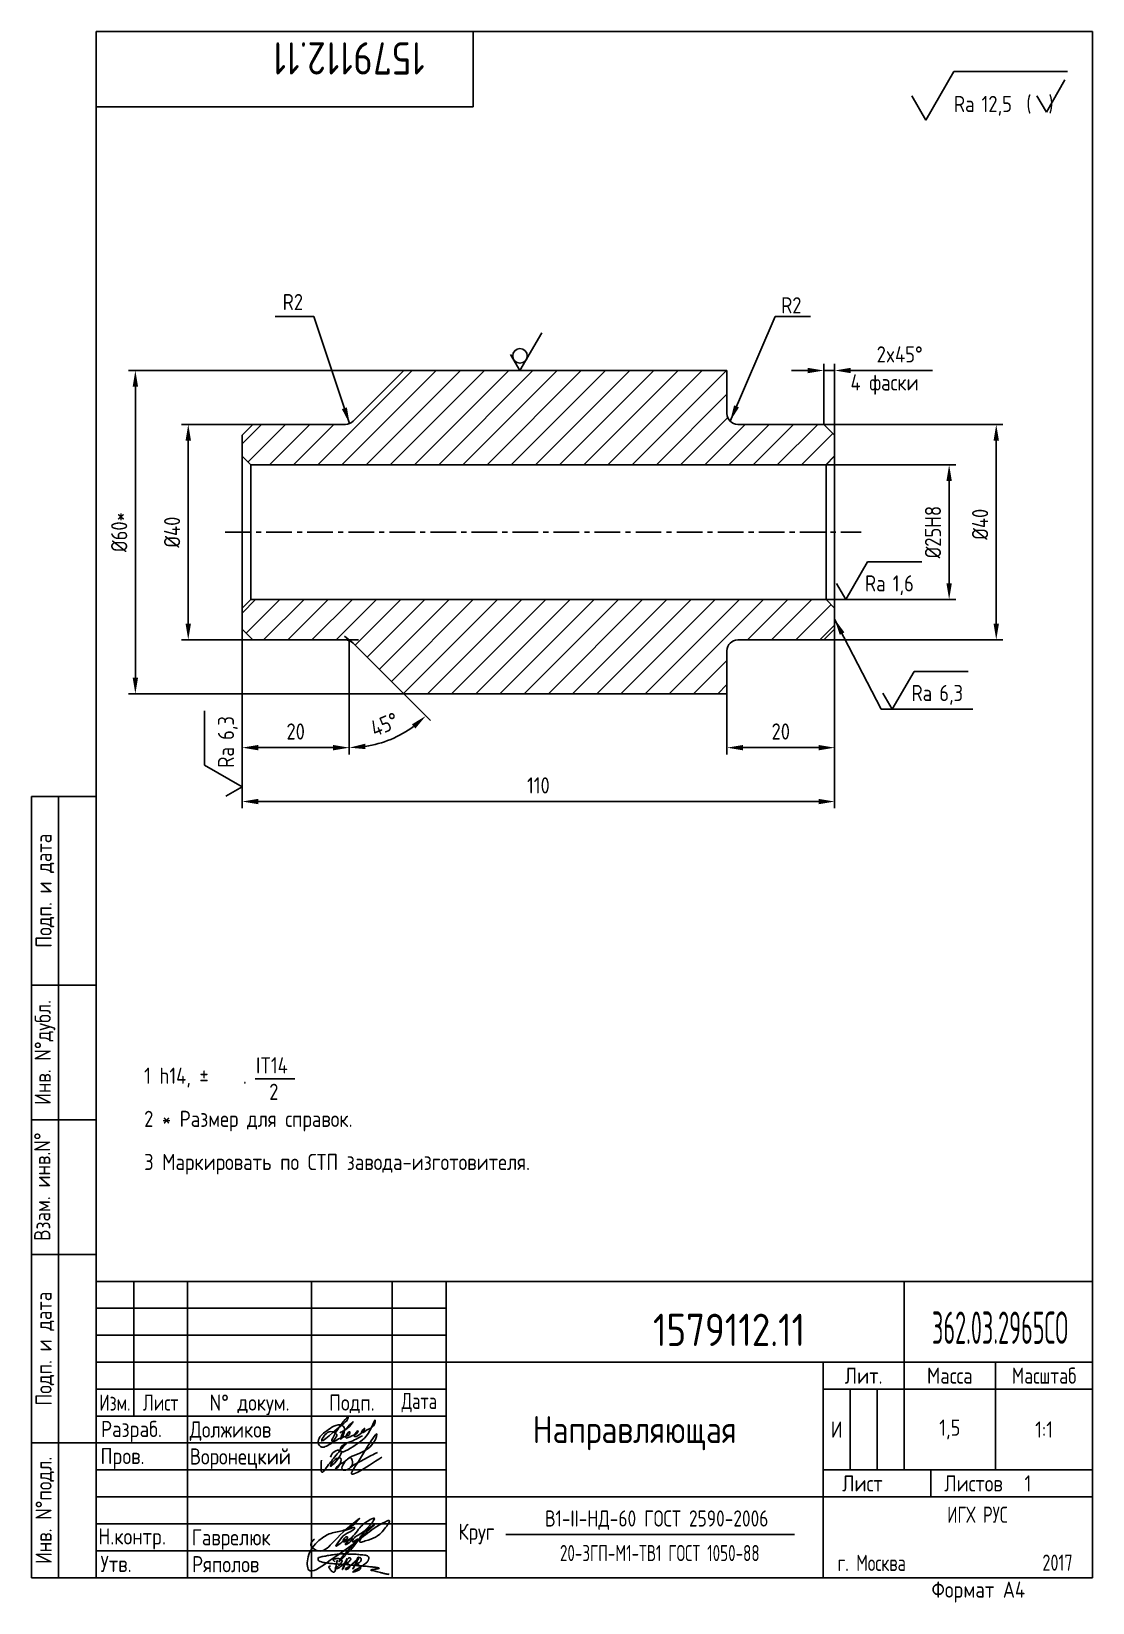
# Paper-space layout 'A4' of a CAD drawing. Header units: millimetres. Extents: x 15 to 212, y 0 to 291.
# The model-space entities are those that its viewports show. They can reach past a viewport. Long polylines and large blocks are cut down to what shows.
import ezdxf
from ezdxf.enums import TextEntityAlignment as Align

# ---------------------------------------------------------------- set-up
doc = ezdxf.new("R2010")
doc.units = ezdxf.units.MM
doc.header["$LTSCALE"] = 0.15
doc.linetypes.add('CENTER', pattern=[50.8, 31.75, -6.35, 6.35, -6.35])
for name, color, linetype in [('Bord', 1, 'Continuous'), ('Cen', 5, 'CENTER'), ('Cont', 6, 'Continuous'), ('Dim', 7, 'Continuous'), ('Hatch', 2, 'Continuous'), ('Text', 3, 'Continuous'), ('Textb', 6, 'Continuous'), ('TEXTRUS', 3, 'Continuous')]:
    doc.layers.add(name, color=color, linetype=linetype)
doc.layers.get('Defpoints').off()
doc.styles.add('Style1', font='romans.shx', dxfattribs={"width": 0.8})
doc.dimstyles.new('LIN1', dxfattribs={"dimtxt": 3, "dimasz": 3, "dimexe": 1.25, "dimexo": 0, "dimgap": 1.5, "dimtad": 1, "dimdec": 1, "dimdsep": 46, "dimtxsty": 'Style1', "dimcen": 2.5, "dimclrt": 3, "dimadec": 0, "dimazin": 0, "dimtfac": 1, "dimtdec": 1, "dimtmove": 0, "dimatfit": 3, "dimfxl": 1, "dimarcsym": 0})

# ---------------------------------------------------------------- blocks, each defined once
blk = doc.blocks.new('A$C314368CF')
at = {"layer": 'Text'}
for q in [(7.18, 6), (1.98, 3)]:
    blk.add_line((3.72, 0), q, dxfattribs=at)
at = {"layer": 'Text', "style": 'Style1', "width": 0.8}
blk.add_text('(  )', height=3, dxfattribs=at).set_placement((0, 0))
blk = doc.blocks.new('sherISO_18')
at = {"layer": 'Cont'}
for p, q in [((-30.94, -16.46), (-25.74, -7.46)), ((-25.74, -7.46), (-4.67, -7.46)), ((-30.94, -16.46), (-33.54, -11.96))]:
    blk.add_line(p, q, dxfattribs=at)
blk.add_blockref('A$C314368CF', (-12.3, -14.96))
at = {"layer": 'Textb', "style": 'Style1', "width": 0.8}
blk.add_text('Ra', height=3, dxfattribs=at).set_placement((-25.74, -14.96))
blk.add_attdef('12,5', (-20.6, -14.96), '', height=3, dxfattribs=at)
blk = doc.blocks.new('A4')
at = {"layer": 'Bord'}
for p, q in [((20, 55), (85, 55)), ((20, 50), (85, 50)), ((20, 45), (85, 45)), ((160, 40), (160, 25)), ((165, 40), (165, 25)), ((20, 30), (85, 30)), ((20, 25), (85, 25)), ((20, 20), (85, 20)), ((20, 15), (85, 15)), ((20, 10), (85, 10))]:
    blk.add_line(p, q, dxfattribs=at)
at = {"layer": 'Cont'}
for p, q in [((205, 292), (20, 292)), ((20, 292), (20, 5)), ((90, 278), (90, 292)), ((205, 292), (205, 5)), ((20, 278), (90, 278)), ((8, 5), (8, 150)), ((8, 150), (20, 150)), ((13, 5), (13, 150)), ((8, 115), (20, 115)), ((20, 90), (8, 90)), ((20, 65), (8, 65)), ((205, 60), (20, 60)), ((20, 60), (205, 60)), ((27, 60), (27, 35)), ((37, 60), (37, 5)), ((60, 5), (60, 60)), ((75, 60), (75, 5)), ((85, 5), (85, 60)), ((170, 60), (170, 25)), ((85, 45), (205, 45)), ((155, 5), (155, 45)), ((187, 25), (187, 45)), ((20, 40), (85, 40)), ((205, 40), (155, 40)), ((85, 35), (20, 35)), ((20, 30), (8, 30)), ((155, 25), (205, 25)), ((175, 25), (175, 20)), ((205, 20), (85, 20)), ((20, 5), (8, 5)), ((205, 5), (20, 5))]:
    blk.add_line(p, q, dxfattribs=at)
at = {"layer": 'Text', "style": 'Style1', "width": 0.8}
for s, p in [('Подп. и дата', (10.5, 132.5)), ('Инв. N%%dдубл.', (10.5, 102.5)), ('Взам. инв.N%%d ', (10, 78.38)), ('Подп. и дата', (10.5, 47.5)), ('Инв. N%%dподл.', (10.5, 17.5))]:
    blk.add_text(s, height=3, rotation=90, dxfattribs=at).set_placement(p, align=Align.MIDDLE)
at = {"layer": 'Text', "style": 'Style1'}
for s, width, p in [('Лит.', 0.8, (162.5, 42.5)), ('Масса', 0.8, (178.5, 42.5)), ('Масштаб', 0.75, (196, 42.5)), ('Изм.', 0.7, (23.5, 37.5)), ('Лист', 0.7, (32, 37.5)), ('N%%d докум.', 0.8, (48.5, 37.5)), ('Подп.', 0.8, (67.5, 37.5)), ('Лист', 0.8, (162.27, 22.5)), ('Листов', 0.8, (182.9, 22.5))]:
    blk.add_text(s, height=3, dxfattribs=dict(at, width=width)).set_placement(p, align=Align.MIDDLE_CENTER)
at = {"layer": 'Text', "style": 'Style1', "width": 0.7}
for s, p in [('Дата', (80, 37.5)), ('ИГХ РУС', (183.63, 16.69))]:
    blk.add_text(s, height=3, dxfattribs=at).set_placement(p, align=Align.MIDDLE)
at = {"layer": 'Text', "style": 'Style1'}
for s, width, p in [('Разpаб.', 0.8, (20.92, 31.1)), ('Пpов.', 0.8, (20.84, 26.08)), ('Н.контp.', 0.8, (20.45, 11.16)), ('Утв.', 0.8, (20.84, 6.06)), ('г. Москва', 0.7, (157.66, 6.25)), ('Фоpмат А4', 0.8, (175.11, 1.29))]:
    blk.add_text(s, height=3, dxfattribs=dict(at, width=width)).set_placement(p)
for tag, p, width in [('ФИО', (39, 31), 0.8), ('ФИО', (39, 26), 0.8), ('ГОСТ_СОРТАМЕНТА', (98.19, 14), 0.8), ('ФИО', (39, 11), 0.8), ('ФИО', (39, 6), 0.8), ('200', (192.85, 6.29), 0.7)]:
    blk.add_attdef(tag, p, '', height=3, dxfattribs=dict(at, width=width))
at = {"layer": 'Text', "style": 'Style1', "width": 0.8}
for tag, p in [('И', (157.49, 32.5)), ('700', (178.5, 32.5)), ('1:20', (196, 32.5))]:
    blk.add_attdef(tag, text='', height=3, dxfattribs=at).set_placement(p, align=Align.MIDDLE)
blk.add_attdef('Сборочный_чертеж', text='', height=3, dxfattribs=at).set_placement((120, 21.3), align=Align.CENTER)
for tag, p in [('1', (171.12, 22.5)), ('2', (193, 22.5))]:
    blk.add_attdef(tag, text='', height=3, dxfattribs=at).set_placement(p, align=Align.MIDDLE_CENTER)
blk.add_attdef('ЛИСТ', text='', height=3, dxfattribs=at).set_placement((85.99, 12.5), align=Align.MIDDLE_LEFT)
at = {"layer": 'Text', "style": 'Style1', "width": 0.7}
blk.add_attdef('%%OГОСТ_ТЕХ._ТРЕБОВАНИЙ', text='', height=3, dxfattribs=at).set_placement((98.19, 8), align=Align.BOTTOM_LEFT)
at = {"layer": 'Textb', "style": 'Style1', "width": 0.8}
blk.add_attdef('1234567', (81, 290), '', height=6, rotation=180, dxfattribs=at)
blk.add_attdef('1234567', (123.4, 48), '', height=6, dxfattribs=at)
for tag, height, p in [('123ХЯ', 6, (183.62, 48)), ('НАИМЕНОВАНИЕ', 5, (120, 30))]:
    blk.add_attdef(tag, text='', height=height, dxfattribs=at).set_placement(p, align=Align.CENTER)
blk = doc.blocks.new('A$C63F45750')
at = {"layer": 'Text'}
for points, knots in [([(3.17, 2.37), (3.12, 2.38), (3.04, 2.41), (2.94, 2.5), (2.85, 2.57), (2.79, 2.69), (2.87, 2.77), (2.99, 2.84), (3.16, 2.89), (3.36, 2.93), (3.6, 2.95), (3.82, 2.92), (4.05, 2.87), (4.25, 2.78), (4.45, 2.63), (4.46, 2.42), (4.38, 2.26), (4.28, 2.1), (4.17, 1.94), (4.03, 1.78), (3.89, 1.62), (3.75, 1.52), (3.63, 1.43), (3.49, 1.36), (3.35, 1.3), (3.24, 1.25), (3.16, 1.21), (3.12, 1.15), (3.19, 1.1), (3.27, 1.09), (3.4, 1.07), (3.55, 1.07), (3.72, 1.12), (3.92, 1.19), (4.1, 1.34), (4.26, 1.51), (4.44, 1.65), (4.59, 1.81), (4.74, 1.93), (4.84, 2.04), (4.93, 2.14), (5.07, 2.29), (5.19, 2.53), (5.28, 2.68), (5.35, 2.96), (5.23, 2.66), (5.2, 2.44), (5.04, 2.09), (4.95, 1.81), (4.86, 1.57), (4.75, 1.31), (4.67, 1.12), (4.46, 0.78), (4.62, 1.17), (4.71, 1.45), (4.88, 1.74), (5.01, 2), (5.08, 2.19), (5.19, 2.4), (5.32, 2.58), (5.4, 2.75), (5.52, 2.89), (5.65, 3.04), (5.85, 3.1), (6.02, 3.03), (6.08, 2.87), (6.03, 2.7), (5.9, 2.51), (5.7, 2.37), (5.55, 2.23), (5.4, 2.17), (5.31, 2.12), (5.12, 2.09), (5.35, 2.07), (5.48, 2), (5.64, 1.93), (5.75, 1.8), (5.85, 1.67), (5.89, 1.54), (5.89, 1.37), (5.8, 1.2), (5.63, 1.06), (5.41, 0.94), (5.23, 0.86), (5.02, 0.92), (5.13, 1.1), (5.28, 1.16), (5.44, 1.27), (5.61, 1.36), (5.74, 1.46), (5.86, 1.53), (5.95, 1.61), (6.05, 1.69), (6.15, 1.77), (6.28, 1.87), (6.46, 2.02), (6.65, 2.19), (6.83, 2.37), (6.98, 2.49), (7.11, 2.61), (7.2, 2.74), (7.32, 2.84), (7.42, 2.97), (7.48, 3.08), (7.48, 3.27), (7.34, 3.08), (7.28, 2.94), (7.18, 2.69), (7.1, 2.46), (7, 2.22), (6.93, 1.98), (6.83, 1.78), (6.73, 1.55), (6.67, 1.34), (6.6, 1.14), (6.56, 1.03), (6.39, 0.99), (6.62, 1.33), (6.75, 1.54), (6.93, 1.87), (7.05, 2.08), (7.18, 2.32), (7.33, 2.6), (7.47, 2.89), (7.6, 3.07), (7.79, 3.18), (7.95, 3.01), (8, 2.81), (7.99, 2.62), (7.94, 2.46), (7.83, 2.33), (7.69, 2.22), (7.53, 2.11), (7.37, 2.03), (7.21, 1.99), (7.11, 1.97), (6.89, 1.98), (7.07, 1.94), (7.15, 1.9), (7.27, 1.88), (7.39, 1.84), (7.52, 1.81), (7.62, 1.72), (7.7, 1.62), (7.78, 1.51), (7.83, 1.39), (7.87, 1.26), (7.88, 1.13), (7.86, 0.99), (7.75, 0.88), (7.6, 0.77), (7.4, 0.73), (7.19, 0.66), (6.97, 0.55), (6.71, 0.48), (6.57, 0.44), (6.42, 0.42), (6.52, 0.58), (6.61, 0.64), (6.81, 0.78), (7.06, 0.89), (7.33, 1.04), (7.55, 1.16), (7.7, 1.24), (7.84, 1.32), (7.99, 1.43), (8.21, 1.58), (8.48, 1.76), (8.74, 1.95), (8.97, 2.12), (9.1, 2.29), (9.23, 2.44), (9.3, 2.6), (9.37, 2.74), (9.42, 2.92), (9.45, 3.13), (9.21, 3.48), (8.67, 3.59), (8.09, 3.63), (7.57, 3.66), (7.06, 3.74), (6.57, 3.75), (6.09, 3.74), (5.67, 3.78), (5.28, 3.78), (4.96, 3.81), (4.65, 3.83), (4.31, 3.82), (3.97, 3.79), (3.61, 3.74), (3.22, 3.67), (2.86, 3.66), (2.53, 3.61), (2.18, 3.52), (1.78, 3.54), (1.38, 3.37), (0.96, 3.35), (0.58, 3.24), (0.25, 3.19), (0.03, 3.06), (-0.03, 2.83), (0.02, 2.6), (0.26, 2.38), (0.59, 2.33), (1, 2.2), (1.48, 2.15), (1.93, 2.05), (2.35, 2.02), (2.72, 2.01), (3.11, 1.94), (3.68, 1.94), (4.25, 1.83), (4.91, 1.87), (5.53, 1.76), (6.13, 1.72), (6.73, 1.71), (7.32, 1.62), (7.99, 1.55), (8.64, 1.54), (9.16, 1.46), (9.61, 1.42), (10.03, 1.4), (10.41, 1.32), (10.73, 1.29), (11.01, 1.24), (11.18, 1.23), (11.42, 1.14), (11.18, 1.06), (11.01, 1.03), (10.71, 0.98), (10.37, 0.92), (10.1, 0.91), (9.65, 0.75), (10.22, 0.67), (10.54, 0.59), (11.08, 0.47), (11.61, 0.35), (12.17, 0.15), (12.64, 0.08), (12.98, 0.03), (13.11, 0.01), (13.18, 0)], [0, 0, 0, 0, 0.153866, 0.270441, 0.388867, 0.510533, 0.592156, 0.71333, 0.90842, 1.11344, 1.349254, 1.61246, 1.782219, 2.047249, 2.291879, 2.451528, 2.651081, 2.806158, 3.017979, 3.227348, 3.462381, 3.633009, 3.75766, 3.920516, 4.080796, 4.214529, 4.291786, 4.349969, 4.397594, 4.50822, 4.594826, 4.799244, 4.954392, 5.128468, 5.437537, 5.632649, 5.842485, 6.094987, 6.293219, 6.410959, 6.551192, 6.687808, 7.022147, 7.294342, 7.425356, 7.52079, 7.946481, 8.313051, 8.59833, 8.833695, 9.090496, 9.427695, 9.601191, 9.883219, 10.093306, 10.673943, 10.798776, 10.974628, 11.287247, 11.486184, 11.648652, 11.848902, 12.027194, 12.25348, 12.40059, 12.537783, 12.716293, 12.91523, 13.208551, 13.438489, 13.549668, 13.67779, 13.77127, 13.930001, 14.029091, 14.272112, 14.434836, 14.547084, 14.739051, 14.830983, 15.061241, 15.268922, 15.500489, 15.788979, 15.879568, 16.024283, 16.221854, 16.418714, 16.593102, 16.783247, 16.91018, 17.018213, 17.135263, 17.278205, 17.430482, 17.620087, 17.979626, 18.191789, 18.388716, 18.565718, 18.714854, 18.857929, 19.039974, 19.171375, 19.283034, 19.400085, 19.618058, 19.882245, 20.150781, 20.377854, 20.649532, 20.89723, 21.042543, 21.40016, 21.557817, 21.667145, 21.752781, 21.926256, 22.412297, 22.813145, 22.961412, 23.171289, 23.607257, 23.940428, 24.110007, 24.291214, 24.48084, 24.697609, 24.904078, 25.034245, 25.218018, 25.407651, 25.573473, 25.787447, 25.930292, 26.051316, 26.18846, 26.285312, 26.406799, 26.52425, 26.630463, 26.793722, 26.898606, 27.029313, 27.171012, 27.314101, 27.419918, 27.580557, 27.709367, 27.829268, 28.024364, 28.266961, 28.41242, 28.705761, 28.989137, 29.187748, 29.233768, 29.332802, 29.529535, 29.667094, 30.039923, 30.332117, 30.61061, 30.769982, 30.856778, 31.109923, 31.313488, 31.656425, 32.066331, 32.296628, 32.49714, 32.710276, 32.891468, 33.014834, 33.177747, 33.444503, 33.618009, 34.409008, 34.914636, 35.419802, 35.95397, 36.458179, 36.88069, 37.388403, 37.738353, 38.034261, 38.353468, 38.693154, 39.037638, 39.391136, 39.787481, 40.203773, 40.488977, 40.784975, 41.26625, 41.668005, 42.070065, 42.499388, 42.869834, 43.079573, 43.213439, 43.554591, 43.717296, 44.153724, 44.506336, 45.019111, 45.587859, 45.90191, 46.270392, 46.703958, 47.093115, 47.952647, 48.44014, 49.079253, 49.808223, 50.268654, 50.851051, 51.604831, 52.298429, 52.776925, 53.1907, 53.661988, 54.042386, 54.348524, 54.616841, 54.853814, 54.983777, 55.126096, 55.333328, 55.613101, 56.008732, 56.315809, 56.59982, 56.87931, 57.399251, 57.889617, 58.432507, 59.066698, 59.660314, 59.862668, 60.07277, 60.07277, 60.07277, 60.07277]), ([(2.31, 1.53), (2.26, 1.52), (2.17, 1.51), (2.06, 1.48), (1.93, 1.38), (2.07, 1.25), (2.14, 1.11), (2.26, 0.93), (2.39, 0.72), (2.57, 0.54), (2.71, 0.44), (2.86, 0.4), (3.02, 0.43), (3.14, 0.54), (3.21, 0.79), (3.25, 1.07), (3.31, 1.4), (3.35, 1.67), (3.38, 1.92), (3.47, 2.19), (3.5, 2.43), (3.54, 2.59), (3.56, 2.64)], [0, 0, 0, 0, 0.15847, 0.269731, 0.363591, 0.555514, 0.688037, 0.848606, 1.204359, 1.433632, 1.58673, 1.729549, 1.880686, 2.057874, 2.19169, 2.63505, 2.928153, 3.184121, 3.441863, 3.696117, 4.025873, 4.178055, 4.178055, 4.178055, 4.178055])]:
    blk.add_open_spline(points, degree=3, knots=knots, dxfattribs=at)
blk = doc.blocks.new('*D6')
at = {"layer": 'Dim', "color": 0, "lineweight": -2, "transparency": 16777216}
for p, q in [((500.31, 86.48), (500.31, 75.23)), ((610.31, 86.48), (610.31, 75.23)), ((503.31, 76.48), (607.31, 76.48))]:
    blk.add_line(p, q, dxfattribs=at)
at = {"layer": 'Dim', "color": 0, "transparency": 16777216}
for points in [[(503.31, 76.98), (503.31, 75.98), (500.31, 76.48)], [(607.31, 76.98), (607.31, 75.98), (610.31, 76.48)]]:
    blk.add_solid(points, dxfattribs=at)
at = {"layer": 'Dim', "color": 3, "transparency": 16777216, "insert": (555.31, 79.48), "char_height": 3, "attachment_point": 5, "style": 'Style1'}
blk.add_mtext('110', dxfattribs=at)
blk = doc.blocks.new('*D7')
at = {"layer": 'Dim', "color": 0, "lineweight": -2, "transparency": 16777216}
for p, q in [((520.19, 106.48), (520.19, 85.23)), ((530.31, 96.48), (535.3, 91.49))]:
    blk.add_line(p, q, dxfattribs=at)
blk.add_arc((520.19, 106.6), 20.11, 278.5537, 306.4463, dxfattribs=at)
at = {"layer": 'Dim', "color": 0, "transparency": 16777216}
for points in [[(531.82, 90.8), (532.47, 90.04), (534.42, 92.38)], [(523.22, 86.21), (523.15, 87.21), (520.19, 86.48)]]:
    blk.add_solid(points, dxfattribs=at)
at = {"layer": 'Dim', "color": 3, "transparency": 16777216, "insert": (526.74, 90.79), "char_height": 3, "attachment_point": 5, "rotation": 22.5, "style": 'Style1'}
blk.add_mtext('45°', dxfattribs=at)
blk = doc.blocks.new('*D8')
at = {"layer": 'Dim', "color": 0, "lineweight": -2, "transparency": 16777216}
for p, q in [((530.31, 156.48), (479.24, 156.48)), ((480.49, 153.48), (480.49, 99.48)), ((530.31, 96.48), (479.24, 96.48))]:
    blk.add_line(p, q, dxfattribs=at)
at = {"layer": 'Dim', "color": 0, "transparency": 16777216}
for points in [[(479.99, 153.48), (480.99, 153.48), (480.49, 156.48)], [(479.99, 99.48), (480.99, 99.48), (480.49, 96.48)]]:
    blk.add_solid(points, dxfattribs=at)
at = {"layer": 'Dim', "color": 3, "transparency": 16777216, "insert": (477.49, 126.48), "char_height": 3, "attachment_point": 5, "rotation": 90, "style": 'Style1'}
blk.add_mtext('%%C60*', dxfattribs=at)
blk = doc.blocks.new('*D9')
at = {"layer": 'Dim', "color": 0, "lineweight": -2, "transparency": 16777216}
for p, q in [((502.31, 146.48), (489.06, 146.48)), ((490.31, 143.48), (490.31, 109.48)), ((502.31, 106.48), (489.06, 106.48))]:
    blk.add_line(p, q, dxfattribs=at)
at = {"layer": 'Dim', "color": 0, "transparency": 16777216}
for points in [[(489.81, 143.48), (490.81, 143.48), (490.31, 146.48)], [(489.81, 109.48), (490.81, 109.48), (490.31, 106.48)]]:
    blk.add_solid(points, dxfattribs=at)
at = {"layer": 'Dim', "color": 3, "transparency": 16777216, "insert": (487.31, 126.48), "char_height": 3, "attachment_point": 5, "rotation": 90, "style": 'Style1'}
blk.add_mtext('%%C40', dxfattribs=at)
blk = doc.blocks.new('*D10')
at = {"layer": 'Dim', "color": 0, "lineweight": -2, "transparency": 16777216}
for p, q in [((500.31, 108.48), (500.31, 85.23)), ((520.19, 106.48), (520.19, 85.23)), ((503.31, 86.48), (517.19, 86.48))]:
    blk.add_line(p, q, dxfattribs=at)
at = {"layer": 'Dim', "color": 0, "transparency": 16777216}
for points in [[(503.31, 86.98), (503.31, 85.98), (500.31, 86.48)], [(517.19, 86.98), (517.19, 85.98), (520.19, 86.48)]]:
    blk.add_solid(points, dxfattribs=at)
at = {"layer": 'Dim', "color": 3, "transparency": 16777216, "insert": (510.25, 89.48), "char_height": 3, "attachment_point": 5, "style": 'Style1'}
blk.add_mtext('20', dxfattribs=at)
blk = doc.blocks.new('SHERISO_03')
at = {"layer": 'Text'}
blk.add_line((4.04, 7), (14.12, 7), dxfattribs=at)
blk.add_lwpolyline([(-1.73, 3), (0, 0), (4.04, 7)], dxfattribs=at)
at = {"layer": 'Text', "style": 'Style1', "width": 0.8}
blk.add_text('Ra', height=3, dxfattribs=at).set_placement((3.58, 1.5))
blk.add_attdef('6,3', (8.73, 1.5), '', height=3, dxfattribs=at)
blk = doc.blocks.new('sherISO_09')
at = {"layer": 'Text'}
for q in [(4.04, 7), (-1.73, 3)]:
    blk.add_line((0, 0), q, dxfattribs=at)
blk.add_circle((0, 2.71), 1.35, dxfattribs=at)
blk = doc.blocks.new('*D11')
at = {"layer": 'Dim', "color": 0, "lineweight": -2, "transparency": 16777216}
for p, q in [((608.31, 146.48), (641.56, 146.48)), ((640.31, 143.48), (640.31, 109.48)), ((608.31, 106.48), (641.56, 106.48))]:
    blk.add_line(p, q, dxfattribs=at)
at = {"layer": 'Dim', "color": 0, "transparency": 16777216}
for points in [[(639.81, 143.48), (640.81, 143.48), (640.31, 146.48)], [(639.81, 109.48), (640.81, 109.48), (640.31, 106.48)]]:
    blk.add_solid(points, dxfattribs=at)
at = {"layer": 'Dim', "color": 3, "transparency": 16777216, "insert": (637.31, 127.94), "char_height": 3, "attachment_point": 5, "rotation": 90, "style": 'Style1'}
blk.add_mtext('%%C40', dxfattribs=at)
blk = doc.blocks.new('*D12')
at = {"layer": 'Dim', "color": 0, "lineweight": -2, "transparency": 16777216}
for p, q in [((608.71, 138.98), (632.81, 138.98)), ((631.56, 135.98), (631.56, 116.98)), ((608.71, 113.98), (632.81, 113.98))]:
    blk.add_line(p, q, dxfattribs=at)
at = {"layer": 'Dim', "color": 0, "transparency": 16777216}
for points in [[(631.06, 135.98), (632.06, 135.98), (631.56, 138.98)], [(631.06, 116.98), (632.06, 116.98), (631.56, 113.98)]]:
    blk.add_solid(points, dxfattribs=at)
at = {"layer": 'Dim', "color": 3, "transparency": 16777216, "insert": (628.56, 126.48), "char_height": 3, "attachment_point": 5, "rotation": 90, "style": 'Style1'}
blk.add_mtext('%%c25H8', dxfattribs=at)
blk = doc.blocks.new('*D13')
at = {"layer": 'Dim', "color": 0, "lineweight": -2, "transparency": 16777216}
for p, q in [((610.31, 108.48), (610.31, 85.23)), ((590.31, 96.48), (590.31, 85.23)), ((593.31, 86.48), (607.31, 86.48))]:
    blk.add_line(p, q, dxfattribs=at)
at = {"layer": 'Dim', "color": 0, "transparency": 16777216}
for points in [[(593.31, 86.98), (593.31, 85.98), (590.31, 86.48)], [(607.31, 86.98), (607.31, 85.98), (610.31, 86.48)]]:
    blk.add_solid(points, dxfattribs=at)
at = {"layer": 'Dim', "color": 3, "transparency": 16777216, "insert": (600.31, 89.48), "char_height": 3, "attachment_point": 5, "style": 'Style1'}
blk.add_mtext('20', dxfattribs=at)
blk = doc.blocks.new('SHERISO_04')
at = {"layer": 'Text'}
blk.add_line((4.04, 7), (14.12, 7), dxfattribs=at)
blk.add_lwpolyline([(-1.73, 3), (0, 0), (4.04, 7)], dxfattribs=at)
at = {"layer": 'Text', "style": 'Style1', "width": 0.8}
blk.add_text('Ra', height=3, dxfattribs=at).set_placement((3.58, 1.5))
blk.add_attdef('3,2', (8.73, 1.5), '', height=3, dxfattribs=at)
blk = doc.blocks.new('*D14')
at = {"layer": 'Dim', "color": 0, "lineweight": -2, "transparency": 16777216}
for p, q in [((608.31, 146.48), (608.31, 157.73)), ((610.31, 144.48), (610.31, 157.73)), ((605.31, 156.48), (602.31, 156.48)), ((608.31, 156.48), (610.31, 156.48)), ((613.31, 156.48), (628.45, 156.48))]:
    blk.add_line(p, q, dxfattribs=at)
at = {"layer": 'Dim', "color": 0, "transparency": 16777216}
for points in [[(605.31, 156.98), (605.31, 155.98), (608.31, 156.48)], [(613.31, 156.98), (613.31, 155.98), (610.31, 156.48)]]:
    blk.add_solid(points, dxfattribs=at)
at = {"layer": 'Dim', "color": 3, "transparency": 16777216, "insert": (622.38, 159.48), "char_height": 3, "attachment_point": 5, "style": 'Style1'}
blk.add_mtext('2x45%%D', dxfattribs=at)

msp = doc.modelspace()

# ---------------------------------------------------------------- hatches: boundary and pattern name
at = {"layer": 'Hatch'}
h = msp.add_hatch(dxfattribs=at)
h.set_pattern_fill('ANSI31', color=256, style=0)
h.set_pattern_definition([(45, (-1518.8346, -2953.874), (-2.245064, 2.245064), [])])
h.paths.add_polyline_path([(608.71, 138.98), (610.31, 140.58), (610.31, 144.48), (608.31, 146.48), (592.31, 146.48, -0.414214), (590.31, 148.48), (590.31, 156.48), (530.31, 156.48), (520.9, 147.07, -0.198912), (519.48, 146.48), (502.31, 146.48), (500.31, 144.48), (500.31, 140.58), (501.91, 138.98)])
h.paths.add_polyline_path([(590.31, 96.48), (590.31, 104.48, -0.414214), (592.31, 106.48), (608.31, 106.48), (610.31, 108.48), (610.31, 112.38), (608.71, 113.98), (501.91, 113.98), (500.31, 112.38), (500.31, 108.48), (502.31, 106.48), (519.48, 106.48), (520.19, 106.48), (520.62, 106.13, -0.045677), (520.9, 105.89), (530.31, 96.48)])

# ---------------------------------------------------------------- linework, layer by layer
at = {"layer": 'Bord'}
for p, q in [((520.9, 105.89), (519.33, 107.2)), ((519.48, 106.48), (521.9, 106.48))]:
    msp.add_line(p, q, dxfattribs=at)
at = {"layer": 'Cen'}
msp.add_line((497.17, 126.48), (615.23, 126.48), dxfattribs=at)
at = {"layer": 'Cont'}
for p, q in [((520.9, 147.07), (530.31, 156.48)), ((530.31, 156.48), (590.31, 156.48)), ((590.31, 156.48), (590.31, 148.48)), ((590.31, 156.48), (590.31, 148.48)), ((500.31, 144.48), (502.31, 146.48)), ((502.31, 146.48), (519.48, 146.48)), ((608.31, 146.48), (592.31, 146.48)), ((608.31, 146.48), (610.31, 144.48)), ((500.31, 144.48), (500.31, 108.48)), ((610.31, 144.48), (610.31, 108.48)), ((501.91, 138.98), (500.31, 140.58)), ((608.71, 138.98), (610.31, 140.58)), ((501.91, 138.98), (608.71, 138.98)), ((501.91, 138.98), (501.91, 113.98)), ((608.71, 138.98), (608.71, 113.98)), ((501.91, 113.98), (500.31, 112.38)), ((501.91, 113.98), (608.71, 113.98)), ((608.71, 113.98), (610.31, 112.38)), ((500.31, 108.48), (502.31, 106.48)), ((608.31, 106.48), (610.31, 108.48)), ((502.31, 106.48), (519.48, 106.48)), ((520.9, 105.89), (530.31, 96.48)), ((608.31, 106.48), (592.31, 106.48)), ((590.31, 104.48), (590.31, 96.48)), ((590.31, 104.48), (590.31, 96.48)), ((530.31, 96.48), (590.31, 96.48))]:
    msp.add_line(p, q, dxfattribs=at)
for centre, start, end in [((519.48, 148.48), 270, 315), ((592.31, 148.48), 180, 270), ((519.48, 104.48), 45, 90), ((592.31, 104.48), 90, 180)]:
    msp.add_arc(centre, 2, start, end, dxfattribs=at)

# ---------------------------------------------------------------- block references
at = {"layer": 'Dim'}
for name, p, values in [('SHERISO_04', (612.36, 113.98), {'3,2': '1,6'}), ('SHERISO_03', (621, 93.62), {'6,3': '6,3'})]:
    msp.add_blockref(name, p, dxfattribs=at).add_auto_attribs(values)
at = {"layer": 'Dim', "rotation": 90}
msp.add_blockref('SHERISO_03', (500.31, 79.18), dxfattribs=at).add_auto_attribs({'6,3': '6,3'})
at = {"layer": 'Hatch'}
msp.add_blockref('sherISO_09', (551.89, 156.48), dxfattribs=at)

# ---------------------------------------------------------------- texts
at = {"layer": 'Text', "style": 'Style1', "width": 0.8}
for s, p in [('R2', (507.84, 167.69)), ('R2', (600.38, 167.09)), ('4 фаски', (613.25, 152.77))]:
    msp.add_text(s, height=3, dxfattribs=at).set_placement(p)

# ---------------------------------------------------------------- dimensions: what is measured, and where the dimension line sits
at = {"layer": 'Dim'}
dim = msp.add_linear_dim(base=(608.31, 156.48), p1=(610.31, 144.48), p2=(608.31, 146.48), text='<>x45%%D', dimstyle='LIN1', dxfattribs=at)
dim.commit()
dim.dimension.update_dxf_attribs({"geometry": '*D14', "text_midpoint": (622.38, 156.48), "dimtype": 160})
for base, p1, p2, text, picture, middle in [((480.49, 96.48), (530.31, 156.48), (530.31, 96.48), '%%C<>*', '*D8', (480.49, 126.48)), ((640.31, 106.48), (608.31, 146.48), (608.31, 106.48), '%%C<>', '*D11', (640.31, 127.94))]:
    dim = msp.add_linear_dim(base=base, p1=p1, p2=p2, angle=90, text=text, dimstyle='LIN1', dxfattribs=at)
    dim.commit()
    dim.dimension.update_dxf_attribs({"geometry": picture, "text_midpoint": middle, "dimtype": 160})
for base, p1, p2, text, picture, middle in [((490.31, 106.48), (502.31, 146.48), (502.31, 106.48), '%%C<>', '*D9', (487.31, 126.48)), ((631.56, 113.98), (608.71, 138.98), (608.71, 113.98), '%%c<>H8', '*D12', (628.56, 126.48))]:
    dim = msp.add_linear_dim(base=base, p1=p1, p2=p2, angle=90, text=text, dimstyle='LIN1', dxfattribs=at)
    dim.commit()
    dim.dimension.update_dxf_attribs({"geometry": picture, "text_midpoint": middle})
dim = msp.add_angular_dim_2l(base=(525.4, 87.17), line1=((520.9, 105.89), (530.31, 96.48)), line2=((520.19, 106.48), (520.19, 113.98)), dimstyle='LIN1', override={"dimadec": 1, "dimazin": 2}, dxfattribs=at)
dim.commit()
dim.dimension.update_dxf_attribs({"geometry": '*D7', "text_midpoint": (526.74, 90.79)})
dim = msp.add_linear_dim(base=(520.19, 86.48), p1=(500.31, 108.48), p2=(520.19, 106.48), text='20', dimstyle='LIN1', dxfattribs=at)
dim.commit()
dim.dimension.update_dxf_attribs({"geometry": '*D10', "text_midpoint": (510.25, 89.48)})
for base, p1, p2, picture, middle in [((610.31, 86.48), (590.31, 96.48), (610.31, 108.48), '*D13', (600.31, 89.48)), ((610.31, 76.48), (500.31, 86.48), (610.31, 86.48), '*D6', (555.31, 79.48))]:
    dim = msp.add_linear_dim(base=base, p1=p1, p2=p2, dimstyle='LIN1', dxfattribs=at)
    dim.commit()
    dim.dimension.update_dxf_attribs({"geometry": picture, "text_midpoint": middle})

# ---------------------------------------------------------------- leaders
for points in [[(520.25, 146.63), (513.6, 166.48), (506.44, 166.48)], [(590.9, 147.07), (599.29, 166.48), (605.84, 166.48)], [(610.31, 110.32), (618.95, 93.62), (635.99, 93.62)]]:
    msp.add_leader(points, dimstyle='LIN1', dxfattribs=at)

psp = doc.layouts.new('A4')

# ---------------------------------------------------------------- linework, layer by layer
at = {"layer": 'Bord'}
psp.add_line((102.79, 12.18), (156.41, 12.23), dxfattribs=at)
at = {"layer": 'Text'}
psp.add_line((56.24, 96.76), (63.61, 96.76), dxfattribs=at)
for points, knots in [([(76.16, 30.53), (75.4, 30.12), (74.08, 29.39), (72.21, 28.81), (71.89, 26.88), (76.81, 29.98), (77.14, 30.59), (78.55, 33.61), (78.52, 32.18), (77.64, 32.05), (75.45, 30.58), (76.77, 32.33), (76.23, 30.82), (73.71, 29.71), (75.6, 31.88), (75.05, 30.68), (74.33, 30.71), (72.46, 29.47), (73.8, 31.73), (73.92, 30.63), (72.01, 30.19), (70.74, 29.36), (68.59, 28.01), (67.55, 29.74), (69.05, 31.16), (70.46, 32.12), (71.74, 32.76), (72.7, 32.35), (73.11, 31.36), (71.81, 29.04), (72.51, 31.33), (73.11, 31.78), (74.76, 33.59), (73.77, 32.14), (73.04, 31.6), (72.24, 31.2), (71.99, 31.08)], [0, 0, 0, 0, 2.703743, 4.672825, 5.02799, 7.955933, 13.437489, 13.883188, 14.189441, 16.413959, 17.478513, 18.47964, 18.959294, 20.910841, 22.003091, 22.470554, 23.533771, 24.710748, 26.01626, 26.201331, 27.488187, 30.382065, 32.258784, 33.069724, 35.439902, 37.010787, 38.612861, 39.32109, 39.818865, 41.83144, 42.782113, 44.494961, 45.867914, 46.467245, 48.290622, 49.101188, 49.101188, 49.101188, 49.101188]), ([(70.51, 29.75), (70.93, 30.67), (71.47, 31.85), (73.73, 34.42), (73.28, 33.25), (71.78, 32.22), (67.57, 28.11), (69.22, 30.86), (70.2, 31.54), (71.76, 30.85), (71.13, 30.04), (70.61, 29.35), (70.44, 29.62), (70.49, 29.7), (70.51, 29.75)], [0, 0, 0, 0, 4.062617, 5.226919, 5.800291, 6.663227, 11.774431, 12.938639, 14.11351, 15.354081, 16.396133, 16.918576, 17.03251, 17.182794, 17.182794, 17.182794, 17.182794]), ([(70.24, 26.56), (70.4, 26.94), (70.71, 27.69), (73.22, 28.25), (71.41, 25.8), (69.89, 24.46), (70.94, 26.46), (73.09, 26.53), (70.62, 23.23), (71.68, 25.44), (72.85, 25.34), (73.82, 26.84), (74.66, 25.46), (73.82, 24.13), (71.79, 24.12), (73.37, 26.53), (75.78, 27.2), (78.14, 28.48), (79.64, 32.91), (75.86, 26.38), (73.19, 22.24), (76.66, 24.51), (79.8, 26.56)], [0, 0, 0, 0, 1.213353, 2.399709, 5.497648, 5.861317, 7.611627, 8.43806, 10.837371, 11.583123, 13.461301, 14.534506, 15.162086, 17.217848, 17.944717, 20.123775, 21.948027, 26.460707, 27.144718, 34.52243, 35.159468, 41.304292, 41.304292, 41.304292, 41.304292]), ([(68.55, 26), (68.51, 25.55), (68.44, 24.89), (68.6, 23.35), (69.93, 25.25), (71.07, 26.68), (72.45, 28.29), (73.25, 29.23)], [0, 0, 0, 0, 1.523947, 2.237958, 3.351836, 5.856423, 9.374056, 9.374056, 9.374056, 9.374056]), ([(78.98, 27.45), (78.21, 27.06), (76.49, 26.19), (74.82, 25.24), (73.9, 24.71)], [0, 0, 0, 0, 2.587978, 5.77327, 5.77327, 5.77327, 5.77327]), ([(67.29, 11.37), (66.95, 11.07), (66.07, 10.26), (68.46, 8.4), (71.59, 11.65), (73.09, 13.27), (75.98, 15.49), (74.08, 13.41), (72.67, 12.89), (69.97, 12.5), (67.67, 10.84), (65.93, 8.8), (65.79, 4.28), (71.94, 8.65), (75.7, 11.26), (78.98, 13.96), (81.65, 15.09), (79.33, 11.75), (78.04, 11.44), (74.73, 10.38), (76.99, 12.81), (79.06, 14.53), (76.37, 12.72), (75.27, 10.62), (70.48, 5.5), (73.09, 8.98), (76.2, 12.2), (74.07, 10.4), (74.62, 11.72), (75.78, 12.25), (76.97, 13.11), (79.23, 15.96), (75.6, 13.85), (75.31, 12.54), (72.26, 9.94), (73.88, 10.63), (74.49, 11.86), (73.43, 11.08), (72.12, 10.55), (73.18, 12.2), (73.54, 11.48), (72.47, 11.02), (70.66, 9.27), (72.15, 11.5), (73.07, 12.46), (74.22, 12.78), (75.18, 13.81), (73.93, 13.33), (72.89, 12.93)], [0, 0, 0, 0, 1.17994, 3.087717, 5.863103, 12.338328, 12.854096, 14.088578, 16.834551, 19.302558, 21.570562, 25.210018, 27.650956, 31.348291, 40.129863, 44.562748, 45.223917, 46.979401, 51.214655, 52.099288, 55.323111, 56.227801, 58.471865, 60.028126, 65.752911, 68.466223, 71.038525, 71.934922, 72.780229, 73.495807, 76.028152, 77.999346, 80.11892, 83.1954, 85.334448, 86.270878, 87.060466, 88.110212, 88.803314, 89.989889, 90.197567, 90.706974, 92.884587, 94.19917, 96.055742, 97.375783, 97.753899, 99.636325, 99.636325, 99.636325, 99.636325])]:
    psp.add_open_spline(points, degree=3, knots=knots, dxfattribs=at)

# ---------------------------------------------------------------- block references
ref = psp.add_blockref('A4', (6.72, -0.81))
ref.add_attrib('ФИО', 'Должиков', (44.11, 30.19), dxfattribs={"layer": 'Text', "height": 3, "style": 'Style1', "width": 0.8})
ref.add_attrib('123ХЯ', '362.03.2965СО', dxfattribs={"layer": 'Textb', "height": 6, "style": 'Style1', "width": 0.48}).set_placement((194.53, 47.59), align=Align.CENTER)
ref.add_attrib('1234567', '1579112.11', (130.12, 47.19), dxfattribs={"layer": 'Textb', "height": 6, "style": 'Style1', "width": 0.8})
ref.add_attrib('НАИМЕНОВАНИЕ', 'Направляющая', dxfattribs={"layer": 'Textb', "height": 5, "style": 'Style1', "width": 0.8}).set_placement((126.72, 29.19), align=Align.CENTER)
ref.add_attrib('И', 'И', dxfattribs={"layer": 'Text', "height": 3, "style": 'Style1', "width": 0.8}).set_placement((164.21, 31.69), align=Align.MIDDLE)
ref.add_attrib('700', '1,5', dxfattribs={"layer": 'Text', "height": 3, "style": 'Style1', "width": 0.8}).set_placement((185.22, 31.69), align=Align.MIDDLE)
ref.add_attrib('1:20', '1:1', dxfattribs={"layer": 'Text', "height": 3, "style": 'Style1', "width": 0.8}).set_placement((202.72, 31.69), align=Align.MIDDLE)
ref.add_attrib('2', '1', dxfattribs={"layer": 'Text', "height": 3, "style": 'Style1', "width": 0.8}).set_placement((199.72, 21.69), align=Align.MIDDLE_CENTER)
ref.add_attrib('200', '2017', (202.4, 5.48), dxfattribs={"layer": 'Text', "height": 3, "style": 'Style1', "width": 0.7})
ref.add_attrib('1234567', '1579112.11', (87.72, 289.19), dxfattribs={"layer": 'Textb', "height": 6, "rotation": 180, "style": 'Style1', "width": 0.8})
at = {"layer": 'Cont'}
psp.add_blockref('A$C63F45750', (67.94, 4.81), dxfattribs=at)
at = {"layer": 'Dim'}
psp.add_blockref('sherISO_18', (211.72, 291.19), dxfattribs=at).add_auto_attribs({'12,5': '12,5'})

# ---------------------------------------------------------------- texts
at = {"layer": 'Text', "style": 'Style1', "width": 0.8}
for s, p in [('IT14', (56.41, 97.79)), ('1 h14, %%P    .', (35.65, 95.85)), ('2', (58.87, 92.87)), ('2 * Размер для справок.', (35.65, 87.85)), ('3 Маркировать по СТП завода-изготовителя.', (35.65, 79.85)), ('Воронецкий', (44.11, 25.19)), ('Гаврелюк', (44.49, 10.19)), ('Ряполов', (44.54, 5.19))]:
    psp.add_text(s, height=3, dxfattribs=at).set_placement(p)
at = {"layer": 'TEXTRUS', "style": 'Style1'}
for s, width, p in [('В1-II-НД-60 ГОСТ 2590-2006', 0.75, (130.8, 13.68)), ('Круг', 0.8, (97.33, 11.22)), ('20-3ГП-М1-ТВ1 ГОСТ 1050-88', 0.65, (131.37, 7.26))]:
    psp.add_text(s, height=3, dxfattribs=dict(at, width=width)).set_placement(p, align=Align.CENTER)

# ---------------------------------------------------------------- viewports
at = {"layer": 'Defpoints'}
psp.add_viewport(center=(114.14, 189.39), size=(181.72, 129.2381), view_center_point=(560.61, 117.62), view_height=129.2381, dxfattribs=at)

doc.saveas('drawing.dxf')
